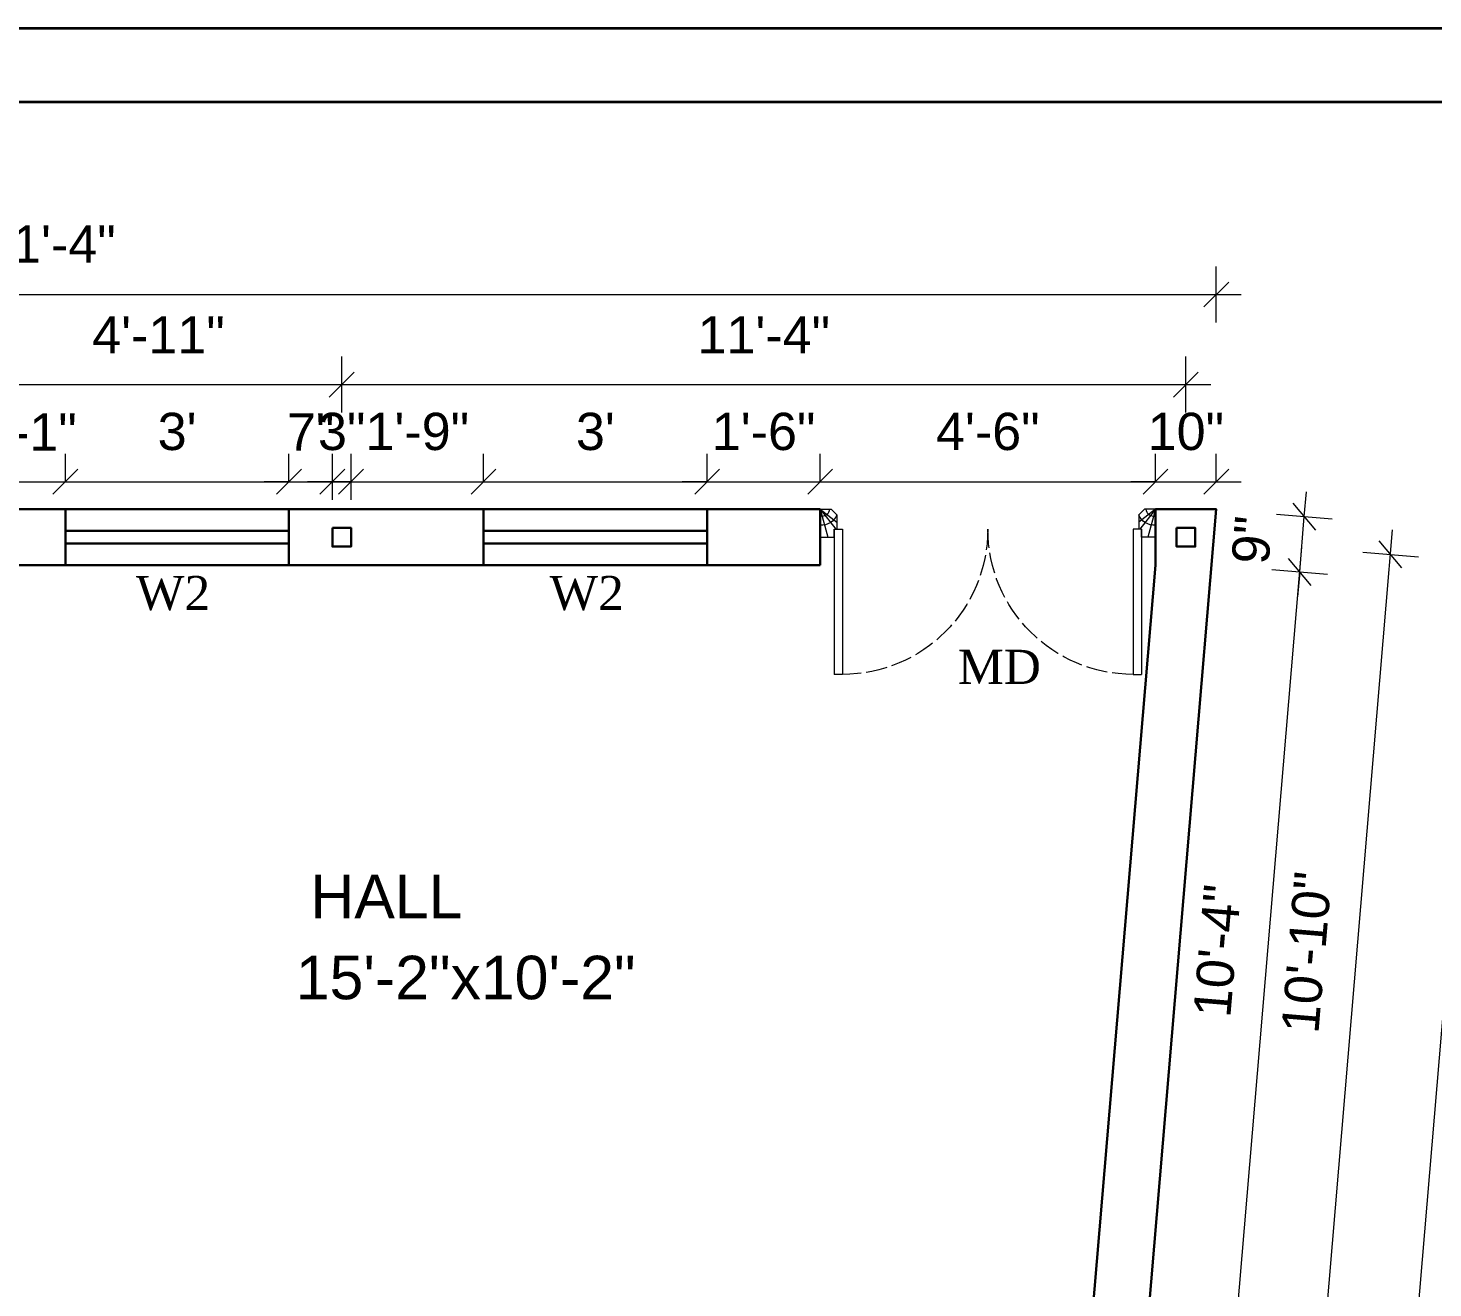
# Model space of a CAD drawing. Header units: inches. Extents: x 45643 to 78083, y -17830 to -3084.
# Drawn here: x 57626.2 to 57852.4, y -14892.8 to -14689.9 of the extents above; entities that cross this region are included whole.
import ezdxf

# ---------------------------------------------------------------- set-up
doc = ezdxf.new("R2010")
doc.units = ezdxf.units.IN
doc.header["$MEASUREMENT"] = 0
doc.linetypes.add('ACAD_ISO02W100', pattern=[15, 12, -3])
for name, color, linetype, lineweight in [('A_Title Text', 105, 'Continuous', 60), ('Dim - internal', 4, 'Continuous', 9), ('Door-window', 150, 'Continuous', 9), ('ELEVATION', 6, 'Continuous', 30), ('hatch', 30, 'Continuous', 5)]:
    doc.layers.add(name, color=color, linetype=linetype, lineweight=lineweight)
doc.layers.add('Normal Wall', color=7, linetype='Continuous', lineweight=35, true_color=0xffaf89)
doc.layers.add('PDF_Text', color=7, linetype='Continuous')
doc.styles.add('Arial', font='arial.ttf')
doc.styles.add('PDF Arial', font='arial.ttf')
doc.styles.get("Standard").update_dxf_attribs({"font": 'times.ttf'})
doc.dimstyles.new('Sudeep', dxfattribs={"dimtxt": 6, "dimasz": 4, "dimexe": 4.5, "dimexo": 4.5, "dimgap": 5, "dimtad": 1, "dimdec": 0, "dimlunit": 4, "dimtxsty": 'Arial', "dimblk": 'OBLIQUE', "dimcen": 250, "dimdle": 4, "dimclrd": 86, "dimclre": 5, "dimclrt": 1, "dimadec": 0, "dimazin": 0, "dimtfac": 1, "dimtdec": 0, "dimtix": 1, "dimtmove": 1, "dimatfit": 3, "dimldrblk": 'OBLIQUE', "dimfxl": 4.5, "dimfxlon": 1, "dimfrac": 2, "dimlwd": 15, "dimlwe": 13, "dimarcsym": 0})

# ---------------------------------------------------------------- blocks, each defined once
blk = doc.blocks.new('A$C6FA92B9D')
at = {"layer": 'Door-window', "linetype": 'Continuous', "ltscale": 0.25}
for p, q in [((19.64, 48), (19.64, 46)), ((23.64, 48), (19.64, 48)), ((23.64, 48), (19.64, 48)), ((23.64, 46.4), (22.84, 45.6)), ((23.64, 48), (23.64, 46.4)), ((20.8, 46), (0, 46)), ((0, 44.8), (0, 46)), ((20.8, 44.8), (0, 44.8)), ((19.64, 46), (20.8, 46)), ((20.8, 46), (20.8, 45.6)), ((20.8, 46), (20.8, 44.8)), ((22.84, 45.6), (20.8, 45.6)), ((20.8, 3.2), (0, 3.2)), ((0, 3.2), (0, 2)), ((20.8, 2), (20.8, 3.2)), ((20.8, 2), (20.8, 2.4)), ((22.84, 2.4), (20.8, 2.4)), ((23.64, 1.6), (22.84, 2.4)), ((20.8, 2), (0, 2)), ((19.64, 2), (20.8, 2)), ((19.64, 0), (19.64, 2)), ((23.64, 0), (19.64, 0)), ((23.64, 0), (19.64, 0)), ((23.64, 0), (23.64, 1.6))]:
    blk.add_line(p, q, dxfattribs=at)
at = {"layer": 'Door-window', "linetype": 'ACAD_ISO02W100', "ltscale": 0.25}
for centre, start, end in [((20.8, 44.8), 180, 270), ((20.8, 3.2), 90, 180)]:
    blk.add_arc(centre, 20.8, start, end, dxfattribs=at)
at = {"layer": 'hatch', "color": 8}
for p, q in [((23.64, 48), (19.64, 46.92)), ((23.64, 48), (20.8, 45.74)), ((23.64, 48), (21.77, 45.6)), ((23.64, 0), (20.8, 2.26)), ((23.64, 0), (21.77, 2.4)), ((23.64, 0), (19.64, 1.08))]:
    blk.add_line(p, q, dxfattribs=at)
for centre, radius, start, end in [((23.7, 47.79), 2.35, 174.9175, 249.0128), ((23.74, 47.77), 1.13, 168.5136, 264.8628), ((23.7, 0.21), 2.35, 110.9872, 185.0825), ((23.74, 0.23), 1.13, 95.1372, 191.4864)]:
    blk.add_arc(centre, radius, start, end, dxfattribs=at)
blk = doc.blocks.new('_Oblique')
at = {"color": 0, "linetype": 'ByBlock', "lineweight": -2}
blk.add_line((-0.5, -0.5), (0.5, 0.5), dxfattribs=at)
blk = doc.blocks.new('*D1465')
at = {"layer": 'A_Title Text', "color": 5, "lineweight": 13, "transparency": 16777216}
for p, q in [((57441.74, -14737.31), (57441.74, -14728.31)), ((57817.5, -14737.31), (57817.5, -14728.31))]:
    blk.add_line(p, q, dxfattribs=at)
at = {"layer": 'A_Title Text', "color": 86, "lineweight": 15, "transparency": 16777216}
blk.add_line((57437.74, -14732.81), (57821.5, -14732.81), dxfattribs=at)
at = {"layer": 'Defpoints', "color": 0, "transparency": 16777216}
for p in [(57817.5, -14732.81), (57441.74, -14767.39), (57817.5, -14767.39)]:
    blk.add_point(p, dxfattribs=at)
at = {"layer": 'A_Title Text', "color": 86, "lineweight": 15, "transparency": 16777216, "xscale": 4, "yscale": 4, "zscale": 4, "rotation": 180}
blk.add_blockref('_Oblique', (57441.74, -14732.81), dxfattribs=at)
at = {"layer": 'A_Title Text', "color": 86, "lineweight": 15, "transparency": 16777216, "xscale": 4, "yscale": 4, "zscale": 4}
blk.add_blockref('_Oblique', (57817.5, -14732.81), dxfattribs=at)
at = {"layer": 'A_Title Text', "color": 1, "transparency": 16777216, "insert": (57629.62, -14724.74), "char_height": 6, "attachment_point": 5, "style": 'Arial'}
blk.add_mtext('31\'-4"', dxfattribs=at)
blk = doc.blocks.new('*D1463')
at = {"layer": 'A_Title Text', "color": 5, "lineweight": 13, "transparency": 16777216}
for p, q in [((57619.18, -14765.89), (57619.18, -14758.46)), ((57632.18, -14762.96), (57632.18, -14758.46))]:
    blk.add_line(p, q, dxfattribs=at)
at = {"layer": 'A_Title Text', "color": 86, "lineweight": 15, "transparency": 16777216}
for p, q in [((57619.18, -14762.96), (57615.18, -14762.96)), ((57619.18, -14762.96), (57632.18, -14762.96)), ((57632.18, -14762.96), (57636.18, -14762.96))]:
    blk.add_line(p, q, dxfattribs=at)
at = {"layer": 'Defpoints', "color": 0, "transparency": 16777216}
for p in [(57632.18, -14762.96), (57632.18, -14767.39), (57619.18, -14770.39)]:
    blk.add_point(p, dxfattribs=at)
at = {"layer": 'A_Title Text', "color": 86, "lineweight": 15, "transparency": 16777216, "xscale": 4, "yscale": 4, "zscale": 4}
blk.add_blockref('_Oblique', (57619.18, -14762.96), dxfattribs=at)
at = {"layer": 'A_Title Text', "color": 86, "lineweight": 15, "transparency": 16777216, "xscale": 4, "yscale": 4, "zscale": 4, "rotation": 180}
blk.add_blockref('_Oblique', (57632.18, -14762.96), dxfattribs=at)
at = {"layer": 'A_Title Text', "color": 1, "transparency": 16777216, "insert": (57625.68, -14754.95), "char_height": 6, "attachment_point": 5, "style": 'Arial'}
blk.add_mtext('1\'-1"', dxfattribs=at)
blk = doc.blocks.new('*D1471')
at = {"layer": 'A_Title Text', "color": 5, "lineweight": 13, "transparency": 16777216}
for p, q in [((57632.18, -14762.96), (57632.18, -14758.46)), ((57668.18, -14762.96), (57668.18, -14758.46))]:
    blk.add_line(p, q, dxfattribs=at)
at = {"layer": 'A_Title Text', "color": 86, "lineweight": 15, "transparency": 16777216}
blk.add_line((57628.18, -14762.96), (57672.18, -14762.96), dxfattribs=at)
at = {"layer": 'Defpoints', "color": 0, "transparency": 16777216}
for p in [(57668.18, -14762.96), (57632.18, -14767.39), (57668.18, -14767.39)]:
    blk.add_point(p, dxfattribs=at)
at = {"layer": 'A_Title Text', "color": 86, "lineweight": 15, "transparency": 16777216, "xscale": 4, "yscale": 4, "zscale": 4, "rotation": 180}
blk.add_blockref('_Oblique', (57632.18, -14762.96), dxfattribs=at)
at = {"layer": 'A_Title Text', "color": 86, "lineweight": 15, "transparency": 16777216, "xscale": 4, "yscale": 4, "zscale": 4}
blk.add_blockref('_Oblique', (57668.18, -14762.96), dxfattribs=at)
at = {"layer": 'A_Title Text', "color": 1, "transparency": 16777216, "insert": (57650.18, -14754.9), "char_height": 6, "attachment_point": 5, "style": 'Arial'}
blk.add_mtext("3'", dxfattribs=at)
blk = doc.blocks.new('*D1472')
at = {"layer": 'A_Title Text', "color": 5, "lineweight": 13, "transparency": 16777216}
for p, q in [((57668.18, -14762.96), (57668.18, -14758.46)), ((57675.18, -14765.89), (57675.18, -14758.46))]:
    blk.add_line(p, q, dxfattribs=at)
at = {"layer": 'A_Title Text', "color": 86, "lineweight": 15, "transparency": 16777216}
for p, q in [((57668.18, -14762.96), (57664.18, -14762.96)), ((57668.18, -14762.96), (57675.18, -14762.96)), ((57675.18, -14762.96), (57679.18, -14762.96))]:
    blk.add_line(p, q, dxfattribs=at)
at = {"layer": 'Defpoints', "color": 0, "transparency": 16777216}
for p in [(57675.18, -14762.96), (57668.18, -14767.39), (57675.18, -14770.39)]:
    blk.add_point(p, dxfattribs=at)
at = {"layer": 'A_Title Text', "color": 86, "lineweight": 15, "transparency": 16777216, "xscale": 4, "yscale": 4, "zscale": 4}
blk.add_blockref('_Oblique', (57668.18, -14762.96), dxfattribs=at)
at = {"layer": 'A_Title Text', "color": 86, "lineweight": 15, "transparency": 16777216, "xscale": 4, "yscale": 4, "zscale": 4, "rotation": 180}
blk.add_blockref('_Oblique', (57675.18, -14762.96), dxfattribs=at)
at = {"layer": 'A_Title Text', "color": 1, "transparency": 16777216, "insert": (57671.68, -14754.96), "char_height": 6, "attachment_point": 5, "style": 'Arial'}
blk.add_mtext('7"', dxfattribs=at)
blk = doc.blocks.new('*D1473')
at = {"layer": 'A_Title Text', "color": 5, "lineweight": 13, "transparency": 16777216}
for p, q in [((57675.18, -14765.89), (57675.18, -14758.46)), ((57678.18, -14765.89), (57678.18, -14758.46))]:
    blk.add_line(p, q, dxfattribs=at)
at = {"layer": 'A_Title Text', "color": 86, "lineweight": 15, "transparency": 16777216}
for p, q in [((57675.18, -14762.96), (57671.18, -14762.96)), ((57675.18, -14762.96), (57678.18, -14762.96)), ((57678.18, -14762.96), (57682.18, -14762.96))]:
    blk.add_line(p, q, dxfattribs=at)
at = {"layer": 'Defpoints', "color": 0, "transparency": 16777216}
for p in [(57678.18, -14762.96), (57675.18, -14770.39), (57678.18, -14770.39)]:
    blk.add_point(p, dxfattribs=at)
at = {"layer": 'A_Title Text', "color": 86, "lineweight": 15, "transparency": 16777216, "xscale": 4, "yscale": 4, "zscale": 4}
blk.add_blockref('_Oblique', (57675.18, -14762.96), dxfattribs=at)
at = {"layer": 'A_Title Text', "color": 86, "lineweight": 15, "transparency": 16777216, "xscale": 4, "yscale": 4, "zscale": 4, "rotation": 180}
blk.add_blockref('_Oblique', (57678.18, -14762.96), dxfattribs=at)
at = {"layer": 'A_Title Text', "color": 1, "transparency": 16777216, "insert": (57676.68, -14754.9), "char_height": 6, "attachment_point": 5, "style": 'Arial'}
blk.add_mtext('3"', dxfattribs=at)
blk = doc.blocks.new('*D1474')
at = {"layer": 'A_Title Text', "color": 5, "lineweight": 13, "transparency": 16777216}
for p, q in [((57678.18, -14765.89), (57678.18, -14758.46)), ((57699.52, -14762.96), (57699.52, -14758.46))]:
    blk.add_line(p, q, dxfattribs=at)
at = {"layer": 'A_Title Text', "color": 86, "lineweight": 15, "transparency": 16777216}
for p, q in [((57678.18, -14762.96), (57674.18, -14762.96)), ((57678.18, -14762.96), (57699.52, -14762.96)), ((57699.52, -14762.96), (57703.52, -14762.96))]:
    blk.add_line(p, q, dxfattribs=at)
at = {"layer": 'Defpoints', "color": 0, "transparency": 16777216}
for p in [(57699.52, -14762.96), (57699.52, -14767.39), (57678.18, -14770.39)]:
    blk.add_point(p, dxfattribs=at)
at = {"layer": 'A_Title Text', "color": 86, "lineweight": 15, "transparency": 16777216, "xscale": 4, "yscale": 4, "zscale": 4}
blk.add_blockref('_Oblique', (57678.18, -14762.96), dxfattribs=at)
at = {"layer": 'A_Title Text', "color": 86, "lineweight": 15, "transparency": 16777216, "xscale": 4, "yscale": 4, "zscale": 4, "rotation": 180}
blk.add_blockref('_Oblique', (57699.52, -14762.96), dxfattribs=at)
at = {"layer": 'A_Title Text', "color": 1, "transparency": 16777216, "insert": (57688.85, -14754.9), "char_height": 6, "attachment_point": 5, "style": 'Arial'}
blk.add_mtext('1\'-9"', dxfattribs=at)
blk = doc.blocks.new('*D1475')
at = {"layer": 'A_Title Text', "color": 5, "lineweight": 13, "transparency": 16777216}
for p, q in [((57699.52, -14762.96), (57699.52, -14758.46)), ((57735.52, -14762.96), (57735.52, -14758.46))]:
    blk.add_line(p, q, dxfattribs=at)
at = {"layer": 'A_Title Text', "color": 86, "lineweight": 15, "transparency": 16777216}
blk.add_line((57695.52, -14762.96), (57739.52, -14762.96), dxfattribs=at)
at = {"layer": 'Defpoints', "color": 0, "transparency": 16777216}
for p in [(57735.52, -14762.96), (57699.52, -14767.39), (57735.52, -14767.39)]:
    blk.add_point(p, dxfattribs=at)
at = {"layer": 'A_Title Text', "color": 86, "lineweight": 15, "transparency": 16777216, "xscale": 4, "yscale": 4, "zscale": 4, "rotation": 180}
blk.add_blockref('_Oblique', (57699.52, -14762.96), dxfattribs=at)
at = {"layer": 'A_Title Text', "color": 86, "lineweight": 15, "transparency": 16777216, "xscale": 4, "yscale": 4, "zscale": 4}
blk.add_blockref('_Oblique', (57735.52, -14762.96), dxfattribs=at)
at = {"layer": 'A_Title Text', "color": 1, "transparency": 16777216, "insert": (57717.52, -14754.9), "char_height": 6, "attachment_point": 5, "style": 'Arial'}
blk.add_mtext("3'", dxfattribs=at)
blk = doc.blocks.new('*D1476')
at = {"layer": 'A_Title Text', "color": 5, "lineweight": 13, "transparency": 16777216}
for p, q in [((57735.52, -14762.96), (57735.52, -14758.46)), ((57753.71, -14762.96), (57753.71, -14758.46))]:
    blk.add_line(p, q, dxfattribs=at)
at = {"layer": 'A_Title Text', "color": 86, "lineweight": 15, "transparency": 16777216}
for p, q in [((57735.52, -14762.96), (57731.52, -14762.96)), ((57735.52, -14762.96), (57753.71, -14762.96)), ((57753.71, -14762.96), (57757.71, -14762.96))]:
    blk.add_line(p, q, dxfattribs=at)
at = {"layer": 'Defpoints', "color": 0, "transparency": 16777216}
for p in [(57753.71, -14762.96), (57735.52, -14767.39), (57753.71, -14767.39)]:
    blk.add_point(p, dxfattribs=at)
at = {"layer": 'A_Title Text', "color": 86, "lineweight": 15, "transparency": 16777216, "xscale": 4, "yscale": 4, "zscale": 4}
blk.add_blockref('_Oblique', (57735.52, -14762.96), dxfattribs=at)
at = {"layer": 'A_Title Text', "color": 86, "lineweight": 15, "transparency": 16777216, "xscale": 4, "yscale": 4, "zscale": 4, "rotation": 180}
blk.add_blockref('_Oblique', (57753.71, -14762.96), dxfattribs=at)
at = {"layer": 'A_Title Text', "color": 1, "transparency": 16777216, "insert": (57744.61, -14754.9), "char_height": 6, "attachment_point": 5, "style": 'Arial'}
blk.add_mtext('1\'-6"', dxfattribs=at)
blk = doc.blocks.new('*D1477')
at = {"layer": 'A_Title Text', "color": 5, "lineweight": 13, "transparency": 16777216}
for p, q in [((57753.71, -14762.96), (57753.71, -14758.46)), ((57807.71, -14762.96), (57807.71, -14758.46))]:
    blk.add_line(p, q, dxfattribs=at)
at = {"layer": 'A_Title Text', "color": 86, "lineweight": 15, "transparency": 16777216}
blk.add_line((57749.71, -14762.96), (57811.71, -14762.96), dxfattribs=at)
at = {"layer": 'Defpoints', "color": 0, "transparency": 16777216}
for p in [(57807.71, -14762.96), (57753.71, -14767.39), (57807.71, -14767.39)]:
    blk.add_point(p, dxfattribs=at)
at = {"layer": 'A_Title Text', "color": 86, "lineweight": 15, "transparency": 16777216, "xscale": 4, "yscale": 4, "zscale": 4, "rotation": 180}
blk.add_blockref('_Oblique', (57753.71, -14762.96), dxfattribs=at)
at = {"layer": 'A_Title Text', "color": 86, "lineweight": 15, "transparency": 16777216, "xscale": 4, "yscale": 4, "zscale": 4}
blk.add_blockref('_Oblique', (57807.71, -14762.96), dxfattribs=at)
at = {"layer": 'A_Title Text', "color": 1, "transparency": 16777216, "insert": (57780.71, -14754.9), "char_height": 6, "attachment_point": 5, "style": 'Arial'}
blk.add_mtext('4\'-6"', dxfattribs=at)
blk = doc.blocks.new('*D1478')
at = {"layer": 'A_Title Text', "color": 5, "lineweight": 13, "transparency": 16777216}
for p, q in [((57807.71, -14762.96), (57807.71, -14758.46)), ((57817.5, -14762.96), (57817.5, -14758.46))]:
    blk.add_line(p, q, dxfattribs=at)
at = {"layer": 'A_Title Text', "color": 86, "lineweight": 15, "transparency": 16777216}
for p, q in [((57807.71, -14762.96), (57803.71, -14762.96)), ((57807.71, -14762.96), (57817.5, -14762.96)), ((57817.5, -14762.96), (57821.5, -14762.96))]:
    blk.add_line(p, q, dxfattribs=at)
at = {"layer": 'Defpoints', "color": 0, "transparency": 16777216}
for p in [(57817.5, -14762.96), (57807.71, -14767.39), (57817.5, -14767.39)]:
    blk.add_point(p, dxfattribs=at)
at = {"layer": 'A_Title Text', "color": 86, "lineweight": 15, "transparency": 16777216, "xscale": 4, "yscale": 4, "zscale": 4}
blk.add_blockref('_Oblique', (57807.71, -14762.96), dxfattribs=at)
at = {"layer": 'A_Title Text', "color": 86, "lineweight": 15, "transparency": 16777216, "xscale": 4, "yscale": 4, "zscale": 4, "rotation": 180}
blk.add_blockref('_Oblique', (57817.5, -14762.96), dxfattribs=at)
at = {"layer": 'A_Title Text', "color": 1, "transparency": 16777216, "insert": (57812.6, -14754.9), "char_height": 6, "attachment_point": 5, "style": 'Arial'}
blk.add_mtext('10"', dxfattribs=at)
blk = doc.blocks.new('*D1467')
at = {"layer": 'A_Title Text', "color": 5, "lineweight": 13, "transparency": 16777216}
for p, q in [((57617.68, -14751.82), (57617.68, -14742.82)), ((57676.68, -14751.82), (57676.68, -14742.82))]:
    blk.add_line(p, q, dxfattribs=at)
at = {"layer": 'A_Title Text', "color": 86, "lineweight": 15, "transparency": 16777216}
blk.add_line((57613.68, -14747.32), (57680.68, -14747.32), dxfattribs=at)
at = {"layer": 'Defpoints', "color": 0, "transparency": 16777216}
for p in [(57676.68, -14747.32), (57617.68, -14771.89), (57676.68, -14771.89)]:
    blk.add_point(p, dxfattribs=at)
at = {"layer": 'A_Title Text', "color": 86, "lineweight": 15, "transparency": 16777216, "xscale": 4, "yscale": 4, "zscale": 4, "rotation": 180}
blk.add_blockref('_Oblique', (57617.68, -14747.32), dxfattribs=at)
at = {"layer": 'A_Title Text', "color": 86, "lineweight": 15, "transparency": 16777216, "xscale": 4, "yscale": 4, "zscale": 4}
blk.add_blockref('_Oblique', (57676.68, -14747.32), dxfattribs=at)
at = {"layer": 'A_Title Text', "color": 1, "transparency": 16777216, "insert": (57647.18, -14739.31), "char_height": 6, "attachment_point": 5, "style": 'Arial'}
blk.add_mtext('4\'-11"', dxfattribs=at)
blk = doc.blocks.new('*D1468')
at = {"layer": 'A_Title Text', "color": 5, "lineweight": 13, "transparency": 16777216}
for p, q in [((57676.68, -14751.82), (57676.68, -14742.82)), ((57812.6, -14751.82), (57812.6, -14742.82))]:
    blk.add_line(p, q, dxfattribs=at)
at = {"layer": 'A_Title Text', "color": 86, "lineweight": 15, "transparency": 16777216}
blk.add_line((57672.68, -14747.32), (57816.6, -14747.32), dxfattribs=at)
at = {"layer": 'Defpoints', "color": 0, "transparency": 16777216}
for p in [(57812.6, -14747.32), (57676.68, -14771.89), (57812.6, -14771.89)]:
    blk.add_point(p, dxfattribs=at)
at = {"layer": 'A_Title Text', "color": 86, "lineweight": 15, "transparency": 16777216, "xscale": 4, "yscale": 4, "zscale": 4, "rotation": 180}
blk.add_blockref('_Oblique', (57676.68, -14747.32), dxfattribs=at)
at = {"layer": 'A_Title Text', "color": 86, "lineweight": 15, "transparency": 16777216, "xscale": 4, "yscale": 4, "zscale": 4}
blk.add_blockref('_Oblique', (57812.6, -14747.32), dxfattribs=at)
at = {"layer": 'A_Title Text', "color": 1, "transparency": 16777216, "insert": (57744.64, -14739.31), "char_height": 6, "attachment_point": 5, "style": 'Arial'}
blk.add_mtext('11\'-4"', dxfattribs=at)
blk = doc.blocks.new('*D1503')
at = {"layer": 'A_Title Text', "color": 86, "lineweight": 15, "transparency": 16777216}
blk.add_line((57820.2, -14904.82), (57831.26, -14773.5), dxfattribs=at)
at = {"layer": 'A_Title Text', "color": 5, "lineweight": 13, "transparency": 16777216}
for p, q in [((57826.44, -14777.11), (57835.41, -14777.86)), ((57816.05, -14900.46), (57825.02, -14901.22))]:
    blk.add_line(p, q, dxfattribs=at)
at = {"layer": 'Defpoints', "color": 0, "transparency": 16777216}
for p in [(57807.71, -14775.53), (57830.92, -14777.49), (57797.39, -14898.89)]:
    blk.add_point(p, dxfattribs=at)
at = {"layer": 'A_Title Text', "color": 86, "lineweight": 15, "transparency": 16777216, "xscale": 4, "yscale": 4, "zscale": 4}
for p, rotation in [((57830.92, -14777.49), 85.18472226389723), ((57820.53, -14900.84), 265.1847222638972)]:
    blk.add_blockref('_Oblique', p, dxfattribs=dict(at, rotation=rotation))
at = {"layer": 'A_Title Text', "color": 1, "transparency": 16777216, "insert": (57817.69, -14838.49), "char_height": 6, "attachment_point": 5, "rotation": 85.1847, "style": 'Arial'}
blk.add_mtext('10\'-4"', dxfattribs=at)
blk = doc.blocks.new('*D1458')
at = {"layer": 'A_Title Text', "color": 86, "lineweight": 15, "transparency": 16777216}
for p, q in [((57831.67, -14768.58), (57832.01, -14764.6)), ((57830.92, -14777.49), (57831.67, -14768.58)), ((57830.92, -14777.49), (57830.59, -14781.47))]:
    blk.add_line(p, q, dxfattribs=at)
at = {"layer": 'A_Title Text', "color": 5, "lineweight": 13, "transparency": 16777216}
for p, q in [((57827.19, -14768.2), (57836.16, -14768.96)), ((57826.44, -14777.11), (57835.41, -14777.86))]:
    blk.add_line(p, q, dxfattribs=at)
at = {"layer": 'Defpoints', "color": 0, "transparency": 16777216}
for p in [(57817.5, -14767.39), (57831.67, -14768.58), (57807.71, -14775.53)]:
    blk.add_point(p, dxfattribs=at)
at = {"layer": 'A_Title Text', "color": 86, "lineweight": 15, "transparency": 16777216, "xscale": 4, "yscale": 4, "zscale": 4}
for p, rotation in [((57831.67, -14768.58), 265.1847222638972), ((57830.92, -14777.49), 85.18472226389719)]:
    blk.add_blockref('_Oblique', p, dxfattribs=dict(at, rotation=rotation))
at = {"layer": 'A_Title Text', "color": 1, "transparency": 16777216, "insert": (57823.26, -14772.36), "char_height": 6, "attachment_point": 5, "rotation": 85.1847, "style": 'Arial'}
blk.add_mtext('9"', dxfattribs=at)
blk = doc.blocks.new('*D1500')
at = {"layer": 'A_Title Text', "color": 86, "lineweight": 15, "transparency": 16777216}
blk.add_line((57834.31, -14908.15), (57845.89, -14770.68), dxfattribs=at)
at = {"layer": 'A_Title Text', "color": 5, "lineweight": 13, "transparency": 16777216}
for p, q in [((57841.07, -14774.29), (57850.04, -14775.04)), ((57830.16, -14903.79), (57839.13, -14904.54))]:
    blk.add_line(p, q, dxfattribs=at)
at = {"layer": 'Defpoints', "color": 0, "transparency": 16777216}
for p in [(57812.6, -14771.89), (57845.56, -14774.66), (57801.69, -14901.39)]:
    blk.add_point(p, dxfattribs=at)
at = {"layer": 'A_Title Text', "color": 86, "lineweight": 15, "transparency": 16777216, "xscale": 4, "yscale": 4, "zscale": 4}
for p, rotation in [((57845.56, -14774.66), 85.18472226389723), ((57834.65, -14904.16), 265.1847222638972)]:
    blk.add_blockref('_Oblique', p, dxfattribs=dict(at, rotation=rotation))
at = {"layer": 'A_Title Text', "color": 1, "transparency": 16777216, "insert": (57832.07, -14838.74), "char_height": 6, "attachment_point": 5, "rotation": 85.1847, "style": 'Arial'}
blk.add_mtext('10\'-10"', dxfattribs=at)
blk = doc.blocks.new('*D1504')
at = {"layer": 'A_Title Text', "color": 86, "lineweight": 15, "transparency": 16777216}
blk.add_line((57836.83, -15052.52), (57860.88, -14767.03), dxfattribs=at)
at = {"layer": 'A_Title Text', "color": 5, "lineweight": 13, "transparency": 16777216}
for p, q in [((57856.06, -14770.64), (57865.03, -14771.39)), ((57832.68, -15048.15), (57841.65, -15048.91))]:
    blk.add_line(p, q, dxfattribs=at)
at = {"layer": 'Defpoints', "color": 0, "transparency": 16777216}
for p in [(57817.5, -14767.39), (57860.55, -14771.01), (57794.12, -15044.91)]:
    blk.add_point(p, dxfattribs=at)
at = {"layer": 'A_Title Text', "color": 86, "lineweight": 15, "transparency": 16777216, "xscale": 4, "yscale": 4, "zscale": 4}
for p, rotation in [((57860.55, -14771.01), 85.18472226389949), ((57837.17, -15048.53), 265.1847222638995)]:
    blk.add_blockref('_Oblique', p, dxfattribs=dict(at, rotation=rotation))
at = {"layer": 'A_Title Text', "color": 1, "transparency": 16777216, "insert": (57840.82, -14909.1), "char_height": 6, "attachment_point": 5, "rotation": 85.1847, "style": 'Arial'}
blk.add_mtext('23\'-3"', dxfattribs=at)

msp = doc.modelspace()

# ---------------------------------------------------------------- linework, layer by layer
at = {"layer": 'ELEVATION'}
for p, q in [((57632.18, -14767.39), (57632.18, -14776.39)), ((57668.18, -14767.39), (57668.18, -14776.39)), ((57699.52, -14767.39), (57699.52, -14776.39)), ((57735.52, -14767.39), (57735.52, -14776.39)), ((57753.71, -14776.39), (57753.71, -14767.39)), ((57807.71, -14776.39), (57807.71, -14767.39)), ((57632.18, -14770.89), (57668.18, -14770.89)), ((57699.52, -14770.89), (57735.52, -14770.89)), ((57632.18, -14772.89), (57668.18, -14772.89)), ((57699.52, -14772.89), (57735.52, -14772.89)), ((57753.71, -14776.39), (57620.18, -14776.39)), ((57797.39, -14898.89), (57807.71, -14776.39))]:
    msp.add_line(p, q, dxfattribs=at)
for points in [[(57753.71, -14767.39), (57441.74, -14767.39), (57484.22, -15044.91), (57749.85, -15044.91)], [(57785.85, -15044.91), (57794.12, -15044.91), (57817.5, -14767.39), (57807.71, -14767.39)]]:
    msp.add_lwpolyline(points, dxfattribs=at)
for points in [[(57675.18, -14770.39), (57678.18, -14770.39), (57678.18, -14773.39), (57675.18, -14773.39)], [(57811.1, -14770.39), (57814.1, -14770.39), (57814.1, -14773.39), (57811.1, -14773.39)]]:
    msp.add_lwpolyline(points, close=True, dxfattribs=at)
at = {"layer": 'Normal Wall'}
for points in [[(57344.09, -14689.92), (58402.1, -14689.92), (58402.1, -15440.45), (57344.09, -15440.45)], [(57344.09, -14689.92), (58402.1, -14689.92), (58402.1, -15440.45), (57344.09, -15440.45)], [(58390.19, -14701.83), (57367.91, -14701.83), (57367.91, -15428.54), (58390.19, -15428.54)], [(58390.19, -14701.83), (57367.91, -14701.83), (57367.91, -15428.54), (58390.19, -15428.54)]]:
    msp.add_lwpolyline(points, close=True, dxfattribs=at)

# ---------------------------------------------------------------- block references
at = {"layer": 'Dim - internal', "xscale": -1.124999999999111, "yscale": 1.124999999999111, "zscale": 1.124999999999111, "rotation": 269.9999999999503}
msp.add_blockref('A$C6FA92B9D', (57753.71, -14793.98), dxfattribs=at)

# ---------------------------------------------------------------- texts
at = {"width": 1396.073, "attachment_point": 1}
for s, insert, char_height in [('W2', (57643.54, -14778.13), 5.487), ('W2', (57710.14, -14778.13), 5.487), ('{\\fTimes New Roman|b0|i0|c0|p18;MD}', (57775.9, -14790.02), 5.4869)]:
    msp.add_mtext(s, dxfattribs=dict(at, insert=insert, char_height=char_height))
at = {"layer": 'PDF_Text', "char_height": 7, "attachment_point": 7, "style": 'PDF Arial'}
for s, insert in [('HALL', (57671.65, -14833.24)), ('15\'-2"x10\'-2"', (57669.29, -14846.38))]:
    msp.add_mtext(s, dxfattribs=dict(at, insert=insert))

# ---------------------------------------------------------------- dimensions: what is measured, and where the dimension line sits
at = {"layer": 'A_Title Text'}
for base, p1, p2, picture, middle in [((57817.5, -14732.81), (57441.74, -14767.39), (57817.5, -14767.39), '*D1465', (57629.62, -14724.74)), ((57676.68, -14747.32), (57617.68, -14771.89), (57676.68, -14771.89), '*D1467', (57647.18, -14739.31)), ((57812.6, -14747.32), (57676.68, -14771.89), (57812.6, -14771.89), '*D1468', (57744.64, -14739.31)), ((57632.18, -14762.96), (57619.18, -14770.39), (57632.18, -14767.39), '*D1463', (57625.68, -14754.95)), ((57668.18, -14762.96), (57632.18, -14767.39), (57668.18, -14767.39), '*D1471', (57650.18, -14754.9)), ((57675.18, -14762.96), (57668.18, -14767.39), (57675.18, -14770.39), '*D1472', (57671.68, -14754.96)), ((57678.18, -14762.96), (57675.18, -14770.39), (57678.18, -14770.39), '*D1473', (57676.68, -14754.9)), ((57699.52, -14762.96), (57678.18, -14770.39), (57699.52, -14767.39), '*D1474', (57688.85, -14754.9)), ((57735.52, -14762.96), (57699.52, -14767.39), (57735.52, -14767.39), '*D1475', (57717.52, -14754.9)), ((57753.71, -14762.96), (57735.52, -14767.39), (57753.71, -14767.39), '*D1476', (57744.61, -14754.9)), ((57807.71, -14762.96), (57753.71, -14767.39), (57807.71, -14767.39), '*D1477', (57780.71, -14754.9)), ((57817.5, -14762.96), (57807.71, -14767.39), (57817.5, -14767.39), '*D1478', (57812.6, -14754.9))]:
    dim = msp.add_linear_dim(base=base, p1=p1, p2=p2, dimstyle='Sudeep', dxfattribs=at)
    dim.commit()
    dim.dimension.update_dxf_attribs({"geometry": picture, "text_midpoint": middle})
for base, p1, p2, picture, middle in [((57831.67, -14768.58), (57807.71, -14775.53), (57817.5, -14767.39), '*D1458', (57823.26, -14772.36)), ((57845.56, -14774.66), (57801.69, -14901.39), (57812.6, -14771.89), '*D1500', (57832.07, -14838.74)), ((57830.92, -14777.49), (57797.39, -14898.89), (57807.71, -14775.53), '*D1503', (57817.69, -14838.49))]:
    dim = msp.add_linear_dim(base=base, p1=p1, p2=p2, angle=265.1847, dimstyle='Sudeep', dxfattribs=at)
    dim.commit()
    dim.dimension.update_dxf_attribs({"geometry": picture, "text_midpoint": middle})
dim = msp.add_aligned_dim(p1=(57794.12, -15044.91), p2=(57817.5, -14767.39), distance=-43.2, dimstyle='Sudeep', dxfattribs=at)
dim.commit()
dim.dimension.update_dxf_attribs({"geometry": '*D1504', "text_midpoint": (57840.82, -14909.1)})

doc.saveas('drawing.dxf')
